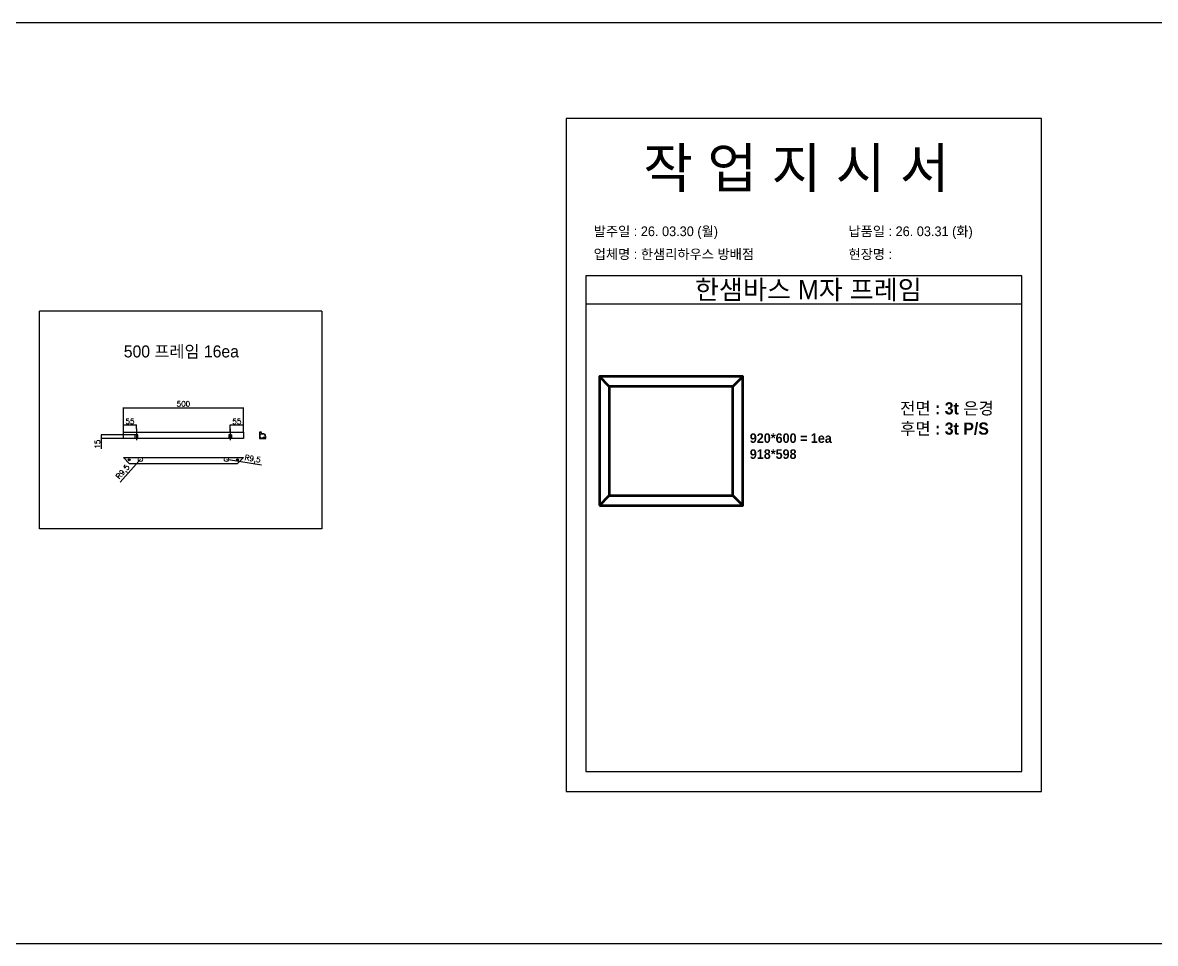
# Model space of a CAD drawing. Header units: millimetres. Extents: x -44117 to 256353, y -2095463 to 65325.
# Drawn here: x 123623 to 128340, y -828330 to -824497 of the extents above; entities that cross this region are included whole.
import ezdxf

# ---------------------------------------------------------------- set-up
doc = ezdxf.new("R2010")
doc.units = ezdxf.units.MM
doc.header["$LTSCALE"] = 10
doc.linetypes.add('CENTER', pattern=[50.8, 31.75, -6.35, 6.35, -6.35])
doc.layers.add('Layer1', color=7, linetype='Continuous', lineweight=70)
doc.styles.add('굴림', font='txt.shx')
doc.styles.add('새굴림', font='Gulim.ttf')
doc.dimstyles.new('ISO-25', dxfattribs={"dimtxt": 2.5, "dimasz": 2.5, "dimexe": 1, "dimexo": 1, "dimtad": 1, "dimtxsty": 'Standard', "dimblk": 'ARCHTICK', "dimcen": 2.5, "dimadec": 0, "dimazin": 0, "dimtfac": 1, "dimtmove": 0, "dimatfit": 3, "dimfxl": 0, "dimarcsym": 0})

# ---------------------------------------------------------------- blocks, each defined once
blk = doc.blocks.new('_DotSmall')
at = {"color": 0, "linetype": 'ByBlock', "const_width": 0.5}
blk.add_lwpolyline([(-0.0625, 0, 1), (0.0625, 0, 1)], format="xyb", close=True, dxfattribs=at)
blk = doc.blocks.new('*D5445')
at = {"color": 52, "lineweight": -2}
for p, q in [((124042.7, -826200.1), (124042.7, -826098.5)), ((124042.7, -826099.5), (124542.7, -826099.5)), ((124542.7, -826200.1), (124542.7, -826098.5))]:
    blk.add_line(p, q, dxfattribs=at)
at = {"layer": 'Defpoints', "color": 0}
for p in [(124542.7, -826099.5), (124042.7, -826201.1), (124542.7, -826201.1)]:
    blk.add_point(p, dxfattribs=at)
at = {"color": 52, "lineweight": -2, "xscale": 4, "yscale": 4, "zscale": 4, "rotation": 180}
blk.add_blockref('_DotSmall', (124042.7, -826099.5), dxfattribs=at)
at = {"color": 52, "lineweight": -2, "xscale": 4, "yscale": 4, "zscale": 4}
blk.add_blockref('_DotSmall', (124542.7, -826099.5), dxfattribs=at)
at = {"color": 4, "insert": (124292.7, -826083.5), "char_height": 22, "attachment_point": 5, "style": '굴림'}
blk.add_mtext('500', dxfattribs=at)
blk = doc.blocks.new('*D5446')
at = {"color": 52, "lineweight": -2}
for p, q in [((124487.7, -826200.1), (124487.7, -826171.6)), ((124542.7, -826172.6), (124487.7, -826172.6)), ((124542.7, -826200.1), (124542.7, -826171.6))]:
    blk.add_line(p, q, dxfattribs=at)
at = {"layer": 'Defpoints', "color": 0}
for p in [(124487.7, -826172.6), (124487.7, -826201.1), (124542.7, -826201.1)]:
    blk.add_point(p, dxfattribs=at)
at = {"color": 52, "lineweight": -2, "xscale": 4, "yscale": 4, "zscale": 4, "rotation": 180}
blk.add_blockref('_DotSmall', (124487.7, -826172.6), dxfattribs=at)
at = {"color": 52, "lineweight": -2, "xscale": 4, "yscale": 4, "zscale": 4}
blk.add_blockref('_DotSmall', (124542.7, -826172.6), dxfattribs=at)
at = {"color": 4, "insert": (124515.2, -826156.6), "char_height": 22, "attachment_point": 5, "style": '굴림'}
blk.add_mtext('55', dxfattribs=at)
blk = doc.blocks.new('*D5447')
at = {"color": 52, "lineweight": -2}
for p, q in [((124042.7, -826200.1), (124042.7, -826171.3)), ((124097.7, -826172.3), (124042.7, -826172.3)), ((124097.7, -826187.1), (124097.7, -826171.3))]:
    blk.add_line(p, q, dxfattribs=at)
at = {"layer": 'Defpoints', "color": 0}
for p in [(124042.7, -826172.3), (124042.7, -826201.1), (124097.7, -826188.1)]:
    blk.add_point(p, dxfattribs=at)
at = {"color": 52, "lineweight": -2, "xscale": 4, "yscale": 4, "zscale": 4, "rotation": 180}
blk.add_blockref('_DotSmall', (124042.7, -826172.3), dxfattribs=at)
at = {"color": 52, "lineweight": -2, "xscale": 4, "yscale": 4, "zscale": 4}
blk.add_blockref('_DotSmall', (124097.7, -826172.3), dxfattribs=at)
at = {"color": 4, "insert": (124070.2, -826156.3), "char_height": 22, "attachment_point": 5, "style": '굴림'}
blk.add_mtext('55', dxfattribs=at)
blk = doc.blocks.new('*D5448')
at = {"color": 52, "lineweight": -2}
for p, q in [((124091, -826212.9), (123949.6, -826212.9)), ((123950.6, -826212.9), (123950.6, -826227.9)), ((124041.7, -826227.9), (123949.6, -826227.9)), ((123950.6, -826227.9), (123950.6, -826271.2))]:
    blk.add_line(p, q, dxfattribs=at)
at = {"layer": 'Defpoints', "color": 0}
for p in [(124092, -826212.9), (123950.6, -826227.9), (124042.7, -826227.9)]:
    blk.add_point(p, dxfattribs=at)
at = {"color": 52, "lineweight": -2, "xscale": 4, "yscale": 4, "zscale": 4}
for p, rotation in [((123950.6, -826212.9), 90), ((123950.6, -826227.9), 270)]:
    blk.add_blockref('_DotSmall', p, dxfattribs=dict(at, rotation=rotation))
at = {"color": 4, "insert": (123934.6, -826251.5), "char_height": 22, "attachment_point": 5, "rotation": 90, "style": '굴림'}
blk.add_mtext('15', dxfattribs=at)
blk = doc.blocks.new('*D5449')
at = {"color": 52, "lineweight": -2}
for p in [(124471.7, -826314.6), (124617.2, -826339.2)]:
    blk.add_line(p, (124481, -826316.2), dxfattribs=at)
at = {"layer": 'Defpoints', "color": 0}
for p in [(124471.7, -826314.6), (124481, -826316.2)]:
    blk.add_point(p, dxfattribs=at)
at = {"color": 52, "lineweight": -2, "xscale": 4, "yscale": 4, "zscale": 4, "rotation": 170.4040369773047}
blk.add_blockref('_DotSmall', (124481, -826316.2), dxfattribs=at)
at = {"color": 4, "insert": (124580.9, -826314.9), "char_height": 22, "attachment_point": 5, "rotation": 350.404, "style": '굴림'}
blk.add_mtext('R9,5', dxfattribs=at)
blk = doc.blocks.new('*D5450')
at = {"color": 52, "lineweight": -2}
for p in [(124113.7, -826314.6), (124029.1, -826410.2)]:
    blk.add_line(p, (124107.4, -826321.7), dxfattribs=at)
at = {"layer": 'Defpoints', "color": 0}
for p in [(124113.7, -826314.6), (124107.4, -826321.7)]:
    blk.add_point(p, dxfattribs=at)
at = {"color": 52, "lineweight": -2, "xscale": 4, "yscale": 4, "zscale": 4, "rotation": 48.50864530420677}
blk.add_blockref('_DotSmall', (124107.4, -826321.7), dxfattribs=at)
at = {"color": 4, "insert": (124042.2, -826368.5), "char_height": 22, "attachment_point": 5, "rotation": 48.5086, "style": '굴림'}
blk.add_mtext('R9,5', dxfattribs=at)

msp = doc.modelspace()

# ---------------------------------------------------------------- linework, layer by layer
at = {"color": 1}
for p, q in [((104260.77588, -824496.50817), (196529.92274, -824496.50817)), ((104260.77588, -824496.50817), (196529.92274, -824496.50817)), ((104260.77588, -828329.70311), (196529.92274, -828329.70311)), ((104260.77588, -828329.70311), (196529.92274, -828329.70311))]:
    msp.add_line(p, q, dxfattribs=at)
for p, q in [((127784.20996, -825550.38901), (125968.70957, -825550.38901)), ((127784.20996, -825668.27865), (125968.70957, -825668.27865))]:
    msp.add_line(p, q)
at = {"color": 7}
for p, q in [((124868.63038, -825697.1156), (123693.80259, -825697.1156)), ((124042.6652, -826227.8752), (124042.6652, -826201.0752)), ((124042.6652, -826201.0752), (124542.6652, -826201.0752)), ((124103.3652, -826212.8752), (124091.9652, -826212.8752)), ((124091.9652, -826227.8752), (124091.9652, -826212.8752)), ((124103.3652, -826227.8752), (124103.3652, -826212.8752)), ((124493.3652, -826212.8752), (124481.9652, -826212.8752)), ((124481.9652, -826212.8752), (124481.9652, -826227.8752)), ((124493.3652, -826212.8752), (124493.3652, -826227.8752)), ((124542.6652, -826201.0752), (124542.6652, -826227.8752)), ((124542.6652, -826227.8752), (124042.6652, -826227.8752)), ((124042.6652, -826306.96667), (124542.6652, -826306.96667)), ((124042.6652, -826306.96667), (124068.6652, -826332.96667)), ((124516.6652, -826332.96667), (124542.6652, -826306.96667)), ((124516.6652, -826332.96667), (124068.6652, -826332.96667)), ((124868.63038, -826603.64405), (123693.80259, -826603.64405))]:
    msp.add_line(p, q, dxfattribs=at)
at = {"color": 1, "linetype": 'CENTER', "ltscale": 0.5}
for p, q in [((124097.6652, -826188.07683), (124097.6652, -826235.0752)), ((124487.6652, -826188.07683), (124487.6652, -826235.0752))]:
    msp.add_line(p, q, dxfattribs=at)
msp.add_lwpolyline([(125886.18683, -827696.95919), (127866.73271, -827696.95919), (127866.73271, -824895.90145), (125886.18683, -824895.90145)], close=True)
msp.add_lwpolyline([(125968.70957, -825550.38901), (125968.70957, -827614.43645), (127784.20996, -827614.43645), (127784.20996, -825550.38901)])
at = {"color": 7}
for points in [[(123693.80259, -826603.64405), (123693.80259, -825697.1156)], [(124868.63038, -825697.1156), (124868.63038, -826603.64405)]]:
    msp.add_lwpolyline(points, dxfattribs=at)
msp.add_lwpolyline([(124609.81277, -826227.8752), (124634.83524, -826227.8752, 0.4142135624), (124635.33574, -826227.3747), (124635.33574, -826218.16713, 0.4142135624), (124635.03544, -826217.86683), (124635.03038, -826217.86683, -0.4043730092), (124634.73025, -826217.57665, 0.022416536), (124634.66971, -826216.80752, -0.4043730092), (124634.92075, -826216.47396, 0.424123069), (124635.16863, -826216.12041, 0.022416536), (124634.97596, -826215.31788, 0.424123069), (124634.59459, -826215.11539, -0.4043730092), (124634.21948, -826214.93216, 0.022416536), (124633.92424, -826214.21938, -0.4043730092), (124634.05991, -826213.82457, 0.424123069), (124634.1864, -826213.41173, 0.022416536), (124633.75517, -826212.70801, 0.424123069), (124633.32989, -826212.63329, -0.4043730092), (124632.91652, -826212.57494, 0.022416536), (124632.41546, -826211.98828, -0.4043730092), (124632.4225, -826211.57087, 0.4241230691), (124632.41522, -826211.13914, 0.022416536), (124631.78763, -826210.60313, 0.424123069), (124631.36008, -826210.66347, -0.4043730092), (124630.94891, -826210.73572, 0.022416536), (124630.29109, -826210.33261, -0.4043730092), (124630.1688, -826209.93345, 0.424123069), (124630.02846, -826209.52511, 0.022416536), (124629.26595, -826209.20926, 0.4241230691), (124628.87797, -826209.39878, -0.4043730092), (124628.50925, -826209.59455, 0.022416536), (124627.75906, -826209.41444, -0.4043730092), (124627.5194, -826209.07261, 0.424123069), (124627.25975, -826208.72762, 0.0308511276), (124626.12654, -826208.65763), (124616.81977, -826208.65763, 0.4142135624), (124616.51947, -826208.95793), (124616.51947, -826209.05803, -0.4142135624), (124616.31927, -826209.25823), (124610.81377, -826209.25823, -0.4142135624), (124610.51347, -826208.95793), (124610.51347, -826202.35133, -0.4142135624), (124610.81377, -826202.05103), (124616.31927, -826202.05103, -0.4142135624), (124616.51947, -826202.25123), (124616.51947, -826202.35133, 0.4142135624), (124616.81977, -826202.65163), (124618.02097, -826202.65163, 0.855700792), (124618.1127, -826202.06538), (124616.26982, -826201.05003), (124610.31327, -826201.05003, 0.4142135624), (124609.31227, -826202.05103), (124609.31227, -826227.3747, 0.4142135623)], format="xyb", close=True)
msp.add_lwpolyline([(124634.33474, -826222.8702), (124634.33474, -826219.26668, 0.3645795837), (124633.74304, -826218.7691), (124633.74304, -826217.93233, 0.3756973322), (124627.02997, -826210.25923), (124627.02997, -826210.25923, 0.4142135624), (124626.42937, -826209.65863), (124617.82077, -826209.65863, 0.4142135624), (124617.52047, -826209.95893), (124617.52047, -826210.05903, -0.4142135624), (124617.32027, -826210.25923), (124610.81377, -826210.25923, 0.4142135624), (124610.51347, -826210.55953), (124610.51347, -826221.8692, 0.4142135624), (124610.81377, -826222.1695), (124613.01597, -826222.1695, -0.4142135624), (124613.31627, -826222.4698), (124613.31627, -826223.3707, -0.4142135624), (124613.01597, -826223.671), (124610.81377, -826223.671, 0.4142135624), (124610.51347, -826223.9713), (124610.51347, -826225.8732, 0.4142135624), (124610.81377, -826226.1735), (124627.23017, -826226.1735, 0.4142135624), (124627.53047, -826225.8732), (124627.53047, -826223.671), (124624.62507, -826223.671, -0.4142135624), (124624.32477, -826223.3707), (124624.32477, -826222.4698, -0.4142135624), (124624.62507, -826222.1695), (124628.73167, -826222.1695, -0.4142135624), (124629.03197, -826222.4698), (124629.03197, -826225.8732, 0.4142135624), (124629.33227, -826226.1735), (124633.33841, -826226.1735), (124634.03444, -826226.1735, 0.4142135624), (124634.33474, -826225.8732), (124634.33474, -826219.26668)], format="xyb")
for centre, radius in [((124067.1652, -826316.46667), 4), ((124067.1652, -826316.46667), 2), ((124518.1652, -826316.46667), 4), ((124518.1652, -826316.46667), 2)]:
    msp.add_circle(centre, radius, dxfattribs=at)
at = {"color": 7, "linetype": 'Continuous', "lineweight": 15}
for centre in [(124113.6652, -826314.56666), (124471.6652, -826314.56666)]:
    msp.add_arc(centre, 9.5, 131.63706629, 48.36293371, dxfattribs=at)
at = {"layer": 'Layer1'}
for p, q in [((126066.3121, -826011.02088), (126024.82251, -825969.5313)), ((126581.25851, -826011.02088), (126622.74809, -825969.5313)), ((126024.82251, -826506.90314), (126066.3121, -826465.41356)), ((126622.74809, -826506.90314), (126581.25851, -826465.41356)), ((126581.25851, -826465.41356), (126622.74809, -826506.90314))]:
    msp.add_line(p, q, dxfattribs=at)
for points in [[(126024.82251, -826506.90314), (126622.74809, -826506.90314), (126622.74809, -825969.5313), (126024.82251, -825969.5313)], [(126066.3121, -826465.41356), (126581.25851, -826465.41356), (126581.25851, -826011.02088), (126066.3121, -826011.02088)]]:
    msp.add_lwpolyline(points, close=True, dxfattribs=at)

# ---------------------------------------------------------------- texts
at = {"color": 7, "style": '새굴림'}
msp.add_text('500 프레임 16ea', height=50, dxfattribs=at).set_placement((124044.45293, -825890.26115))
at = {"attachment_point": 1}
for s, width, gutter_width, heights, insert, char_height in [('{\\fGulim|b0|i0|c129|p50;작 업 지 시 서}', 3898.9872873, 14.7362, [-183.72574], (126207.79754, -825018.69825), 165.0454901), ('\\pt11;{\\fGulim|b0|i0|c129|p50;발주일 : 26. 03.30 (월)}', 3898.9872873, 14.7362, [40.67678], (126001.24387, -825344.92295), 40.4361451), ('{\\fGulim|b0|i0|c129|p50;납품일 : 26. 03.31 (화)}', 3898.9872873, 14.7362, [41.36774], (127062.22464, -825344.92295), 40.4361451), ('{\\fGulim|b0|i0|c129|p50;업체명 : 한샘리하우스 방배점}', 3898.9872873, 14.7362, [42.57324], (126001.24387, -825440.00822), 40.4361451), ('{\\fGulim|b0|i0|c129|p50;현장명 :  }', 3898.9872873, 14.7362, [45.12049], (127062.22464, -825440.00822), 40.4361451), ('{\\fGulim|b0|i0|c129|p50;한샘바스 M자 프레임}', 1882.7812357, 7.11596, [-88.82541], (126422.82572, -825568.23651), 79.6987856), ('{\\f굴림|b1|i0|c129|p50;전면 : 3t 은경\\P후면 : 3t P/S}', 15300.3567757, 196.77614, [-147.71597], (127277.23879, -826076.9043), 50.59958), ('{\\f굴림|b1|i0|c129|p50;920*600 = 1ea\\P\\C1;918*598}', 12072.7918459, 155.2668, [-107.68333], (126651.40302, -826206.28972), 39.9257485)]:
    msp.add_mtext_dynamic_manual_height_columns(s, width=width, gutter_width=gutter_width, heights=heights, dxfattribs=dict(at, insert=insert, char_height=char_height))

# ---------------------------------------------------------------- dimensions: what is measured, and where the dimension line sits
at = {"color": 7}
for base, p1, p2, angle, picture, middle in [((124542.6652, -826099.54487), (124042.6652, -826201.0752), (124542.6652, -826201.0752), 180, '*D5445', (124292.6652, -826083.54487)), ((124042.6652, -826172.34621), (124097.6652, -826188.07683), (124042.6652, -826201.0752), 180, '*D5447', (124070.1652, -826156.34621)), ((124487.6652, -826172.59621), (124542.6652, -826201.0752), (124487.6652, -826201.0752), 180, '*D5446', (124515.1652, -826156.59621)), ((123950.58395, -826227.8752), (124091.9652, -826212.8752), (124042.6652, -826227.8752), 90, '*D5448', (123934.58395, -826251.54187))]:
    dim = msp.add_linear_dim(base=base, p1=p1, p2=p2, angle=angle, dimstyle='ISO-25', override={"dimtxt": 22, "dimasz": 4, "dimgap": 5, "dimdec": 4, "dimtxsty": '굴림', "dimblk": 'DotSmall', "dimclrd": 52, "dimclre": 52, "dimclrt": 4, "dimadec": 8, "dimazin": 2, "dimtdec": 4, "dimtix": 0, "dimarcsym": 1}, dxfattribs=at)
    dim.commit()
    dim.dimension.update_dxf_attribs({"geometry": picture, "text_midpoint": middle})
for center, mpoint, picture, middle in [((124113.6652, -826314.56666), (124107.37138, -826321.68269), '*D5450', (124055.51255, -826380.31626)), ((124471.6652, -826314.56666), (124481.03227, -826316.1503), '*D5449', (124577.89695, -826332.52672))]:
    dim = msp.add_radius_dim(center=center, mpoint=mpoint, dimstyle='ISO-25', override={"dimtxt": 22, "dimasz": 4, "dimgap": 5, "dimdec": 4, "dimtxsty": '굴림', "dimblk": 'DotSmall', "dimclrd": 52, "dimclre": 52, "dimclrt": 4, "dimadec": 8, "dimazin": 2, "dimtdec": 4, "dimtix": 0, "dimarcsym": 1}, dxfattribs=at)
    dim.commit()
    dim.dimension.update_dxf_attribs({"geometry": picture, "text_midpoint": middle, "dimtype": 164})

doc.saveas('drawing.dxf')
